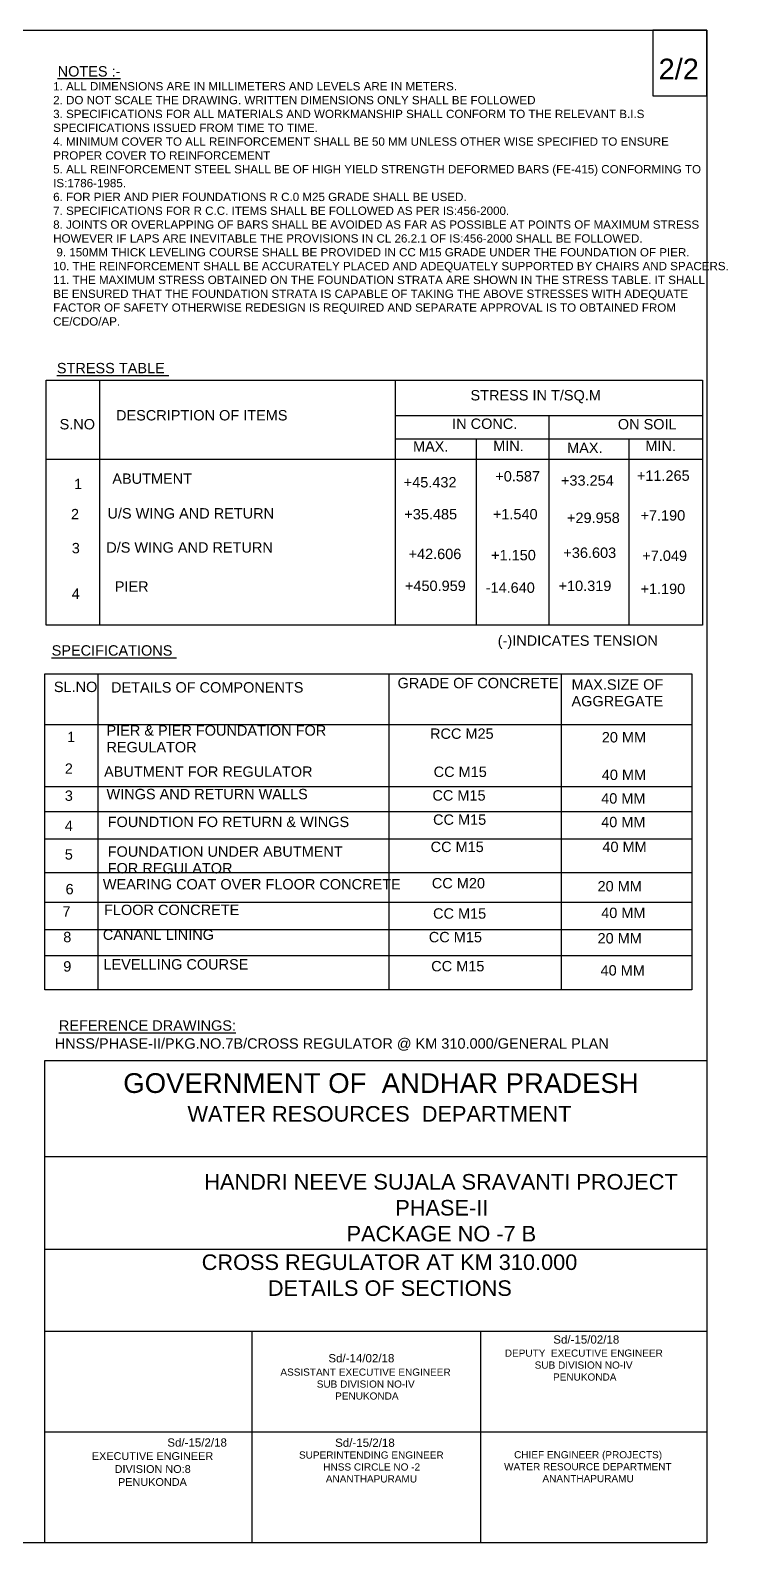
# Model space of a CAD drawing. Header units: millimetres. Extents: x 2282376 to 2969444, y 18293550 to 18626589.
# Drawn here: x 2663870 to 2798362, y 18334936 to 18626589 of the extents above; entities that cross this region are included whole.
import ezdxf

# ---------------------------------------------------------------- set-up
doc = ezdxf.new("R2010")
doc.units = ezdxf.units.MM
doc.header["$MEASUREMENT"] = 0
doc.layers.add('DRAWING', color=2, linetype='Continuous')
doc.layers.add('TEXT', color=7, linetype='Continuous')
doc.styles.add('1', font='arial.ttf', dxfattribs={"height": 250})
doc.styles.get("Standard").update_dxf_attribs({"font": 'arial.ttf', "height": 2000})

msp = doc.modelspace()

# ---------------------------------------------------------------- linework, layer by layer
at = {"layer": 'DRAWING', "color": 0}
for points in [[(2794343.7, 18334935.7), (2312014.2, 18334935.7), (2312014.2, 18626588.9), (2794343.7, 18626588.9)], [(2794343.7, 18626588.9), (2783893.6, 18626588.9), (2783893.6, 18613945.4), (2794343.7, 18613945.4)], [(2666944.3, 18559125.5), (2793509.2, 18559125.5), (2793509.2, 18511885.7), (2666944.3, 18511885.7)], [(2666681.4, 18502475.7), (2791468, 18502475.7), (2791468, 18441579.8), (2666681.4, 18441579.8)]]:
    msp.add_lwpolyline(points, close=True, dxfattribs=at)
for points in [[(2677220.2, 18559125.5), (2677220.2, 18511885.7)], [(2734251.5, 18559125.5), (2734251.5, 18511885.7)], [(2734251.5, 18552279.2), (2793509.2, 18552279.2)], [(2763880.3, 18552279.2), (2763880.3, 18511885.7)], [(2734251.5, 18547829.1), (2793509.2, 18547829.1)], [(2749836.6, 18547829.1), (2749836.6, 18511885.7)], [(2779294.2, 18547829.1), (2779294.2, 18511885.7)], [(2666944.3, 18543892.4), (2793509.2, 18543892.4)], [(2676887.8, 18502475.7), (2676887.8, 18441579.8)], [(2732984.4, 18502475.7), (2732984.4, 18441579.8)], [(2766262, 18502475.7), (2766262, 18441579.8)], [(2666681.4, 18492731.1), (2791468, 18492731.1)], [(2666681.4, 18480746.3), (2791468, 18480746.3)], [(2666681.4, 18475952.3), (2791468, 18475952.3)], [(2666681.4, 18470679), (2791468, 18470679)], [(2666681.4, 18464207.1), (2791468, 18464207.1)], [(2666681.4, 18458454.4), (2791468, 18458454.4)], [(2666681.4, 18453181), (2791468, 18453181)], [(2666681.4, 18448147.4), (2791468, 18448147.4)]]:
    msp.add_lwpolyline(points, dxfattribs=at)
at = {"layer": 'TEXT', "color": 0}
msp.add_lwpolyline([(2666697.3, 18427907.8), (2794343.7, 18427907.8), (2794343.7, 18334935.7), (2666697.3, 18334935.7)], close=True, dxfattribs=at)
for points in [[(2666697.3, 18409396.4), (2794343.7, 18409396.4)], [(2666697.3, 18391562.7), (2794343.7, 18391562.7)], [(2666697.3, 18375761.7), (2794343.7, 18375761.7)], [(2706567.5, 18375761.7), (2706567.5, 18334935.7)], [(2750768.9, 18334935.7), (2750768.9, 18375761.7)], [(2666697.3, 18356296.2), (2794343.7, 18356296.2)]]:
    msp.add_lwpolyline(points, dxfattribs=at)

# ---------------------------------------------------------------- texts
at = {"layer": 'DRAWING', "color": 0}
for s, height, p in [('%%UNOTES :-', 2000, (2669151.8, 18617667.1)), ('2/2', 4000, (2785032.5, 18617109.4)), ('%%USTRESS TABLE ', 2000, (2669002.3, 18560445.3)), ('STRESS IN T/SQ.M', 2000, (2748758.3, 18555208.8)), ('DESCRIPTION OF ITEMS ', 2000, (2680409.5, 18551347.5)), ('S.NO ', 2000, (2669526.8, 18549623.3)), ('IN CONC.', 2000, (2745218.4, 18549715.9)), ('ON SOIL', 2000, (2777170.9, 18549622.9)), ('MAX.', 2000, (2737672.7, 18545340.3)), ('MIN.', 2000, (2753136.6, 18545433.4)), ('MAX.', 2000, (2767389.5, 18545061)), ('MIN.', 2000, (2782480.8, 18545433.4)), ('ABUTMENT ', 2000, (2679696.2, 18539126.7)), ('+45.432', 2000, (2735886.6, 18538425.4)), ('+0.587', 2000, (2753543.3, 18539586.3)), ('+33.254', 2000, (2766205, 18538773.7)), ('+11.265', 2000, (2780841.5, 18539702.4)), ('1', 2000, (2672322, 18538097.2)), ('2', 2000, (2671725.8, 18532287.9)), ('U/S WING AND RETURN ', 2000, (2678756.2, 18532433.5)), ('+35.485', 2000, (2736002.7, 18532272.6)), ('+1.540', 2000, (2753078.6, 18532272.6)), ('+29.958', 2000, (2767366.7, 18531576.1)), ('+7.190', 2000, (2781538.5, 18532040.4)), ('3', 2000, (2671874.9, 18525733.8)), ('D/S WING AND RETURN ', 2000, (2678521.2, 18525857.7)), ('+42.606', 2000, (2736815.9, 18524610.6)), ('+1.150', 2000, (2752730.2, 18524378.4)), ('+36.603', 2000, (2766669.7, 18524842.8)), ('+7.049', 2000, (2781887, 18524262.4)), ('PIER ', 2000, (2680169.5, 18518323.3)), ('+450.959', 2000, (2736118.9, 18518457.8)), ('-14.640', 2000, (2751684.7, 18518109.6)), ('+10.319', 2000, (2765740.4, 18518457.8)), ('4', 2000, (2671874.9, 18516945.3)), ('+1.190', 2000, (2781538.5, 18517877.4)), ('(-)INDICATES TENSION ', 2000, (2754007.9, 18507893.6)), ('%%USPECIFICATIONS ', 2000, (2667998.7, 18505999.6)), ('SL.NO', 2000, (2668426.6, 18498970.7)), ('DETAILS OF COMPONENTS ', 2000, (2679449, 18498878.2)), ('GRADE OF CONCRETE', 2000, (2734702.4, 18499709.9)), ('MAX.SIZE OF ', 2000, (2768232.7, 18499432.2)), ('AGGREGATE', 2000, (2768232.7, 18496219.4)), ('1', 2000, (2670979.7, 18489316.4)), ('PIER & PIER FOUNDATION FOR', 2000, (2678571.5, 18490566.8)), ('RCC M25', 2000, (2740955.7, 18489954)), ('20 MM', 2000, (2774076.3, 18489257)), ('REGULATOR  ', 2000, (2678571.5, 18487353.9)), ('2', 2000, (2670532.6, 18483209.1)), ('ABUTMENT FOR REGULATOR ', 2000, (2678104.2, 18482627.4)), ('CC M15', 2000, (2741656.6, 18482598.4)), ('40 MM', 2000, (2774076.3, 18482018.2)), ('3', 2000, (2670532.6, 18477995.6)), ('WINGS AND RETURN WALLS ', 2000, (2678571.5, 18478307.4)), ('CC M15', 2000, (2741423, 18478044.9)), ('40 MM', 2000, (2773959.5, 18477464.7)), ('4', 2000, (2670532.6, 18472186.3)), ('FOUNDTION FO RETURN & WINGS ', 2000, (2678805.2, 18472936.6)), ('CC M15', 2000, (2741539.8, 18473374.7)), ('40 MM', 2000, (2773959.5, 18472911.2)), ('5', 2000, (2670532.6, 18466674.9)), ('FOUNDATION UNDER ABUTMENT ', 2000, (2678805.2, 18467215.6)), ('CC M15', 2000, (2741072.5, 18468120.6)), ('40 MM', 2000, (2774193.1, 18468124.2)), ('FOR REGULATOR ', 2000, (2678805.2, 18464002.8)), ('6', 2000, (2670681.6, 18459971.8)), ('WEARING COAT OVER FLOOR CONCRETE ', 2000, (2677870.6, 18460910.8)), ('CC M20', 2000, (2741306.2, 18461115.3)), ('20 MM', 2000, (2773258.5, 18460535.1)), ('7', 2000, (2670085.4, 18455652)), ('FLOOR CONCRETE ', 2000, (2678102, 18455978)), ('CC M15', 2000, (2741539.8, 18455277.5)), ('40 MM', 2000, (2773959.5, 18455397.8)), ('CANANL LINING ', 2000, (2677868.3, 18451191.1)), ('8', 2000, (2670234.5, 18450736.5)), ('CC M15', 2000, (2740722, 18450724)), ('20 MM', 2000, (2773258.5, 18450494.1)), ('9', 2000, (2670234.5, 18445076.1)), ('LEVELLING COURSE ', 2000, (2677985.2, 18445470)), ('CC M15', 2000, (2741189.3, 18445119.8)), ('40 MM', 2000, (2773842.6, 18444306)), ('%%UREFERENCE DRAWINGS:', 2000, (2669393.4, 18433673.2)), ('HNSS/PHASE-II/PKG.NO.7B/CROSS REGULATOR @ KM 310.000/GENERAL PLAN ', 2000, (2668584.9, 18430210.3))]:
    msp.add_text(s, height=height, dxfattribs=at).set_placement(p)
at = {"layer": 'DRAWING', "color": 0, "attachment_point": 1}
for s, insert, char_height, width in [('1. ALL DIMENSIONS ARE IN MILLIMETERS AND LEVELS ARE IN METERS. \\P2. DO NOT SCALE THE DRAWING. WRITTEN DIMENSIONS ONLY SHALL BE FOLLOWED \\P3. SPECIFICATIONS FOR ALL MATERIALS AND WORKMANSHIP SHALL CONFORM TO THE RELEVANT B.I.S SPECIFICATIONS ISSUED FROM TIME TO TIME. \\P4. MINIMUM COVER TO ALL REINFORCEMENT SHALL BE 50 MM UNLESS OTHER WISE SPECIFIED TO ENSURE PROPER COVER TO REINFORCEMENT \\P5. ALL REINFORCEMENT STEEL SHALL BE OF HIGH YIELD STRENGTH DEFORMED BARS (FE-415) CONFORMING TO IS:1786-1985. \\P6. FOR PIER AND PIER FOUNDATIONS R C.0 M25 GRADE SHALL BE USED. \\P7. SPECIFICATIONS FOR R C.C. ITEMS SHALL BE FOLLOWED AS PER IS:456-2000. \\P8. JOINTS OR OVERLAPPING OF BARS SHALL BE AVOIDED AS FAR AS POSSIBLE AT POINTS OF MAXIMUM STRESS HOWEVER IF LAPS ARE INEVITABLE THE PROVISIONS IN CL 26.2.1 OF IS:456-2000 SHALL BE FOLLOWED.\\P 9. 150MM THICK LEVELING COURSE SHALL BE PROVIDED IN CC M15 GRADE UNDER THE FOUNDATION OF PIER. \\P10. THE REINFORCEMENT SHALL BE ACCURATELY PLACED AND ADEQUATELY SUPPORTED BY CHAIRS AND SPACERS.\\P11. THE MAXIMUM STRESS OBTAINED ON THE FOUNDATION STRATA ARE SHOWN IN THE STRESS TABLE. IT SHALL BE ENSURED THAT THE FOUNDATION STRATA IS CAPABLE OF TAKING THE ABOVE STRESSES WITH ADEQUATE FACTOR OF SAFETY OTHERWISE REDESIGN IS REQUIRED AND SEPARATE APPROVAL IS TO OBTAINED FROM CE/CDO/AP. ', (2668290.5, 18616587.7), 1600, 125300.758), ('\\pi580.3;EXECUTIVE ENGINEER \\P\\pi4977.5;DIVISION NO:8\\P\\pi5628.7;PENUKONDA', (2675163.6, 18352400.7), 1500, 24372.749)]:
    msp.add_mtext(s, dxfattribs=dict(at, insert=insert, char_height=char_height, width=width))
at = {"layer": 'TEXT', "color": 0}
for s, p in [('Sd/-15/02/18', (2764718.9, 18373331.5)), ('Sd/-14/02/18', (2721352.8, 18369723.5)), ('Sd/-15/2/18', (2690299.5, 18353466.7)), ('Sd/-15/2/18', (2722660, 18353430.5))]:
    msp.add_text(s, height=1591.203, dxfattribs=at).set_placement(p)
at = {"layer": 'TEXT', "color": 0, "attachment_point": 1, "style": '1'}
for s, insert, char_height, width in [('\\pi13361;{\\H0.9817x;GOVERNMENT OF  ANDHAR PRADESH } \\P\\pi25750;{\\H0.77502x;WATER RESOURCES  DEPARTMENT }', (2668442.3, 18425472.6), 3870.85, 125410.037), ('\\pi839.38;HANDRI NEEVE SUJALA SRAVANTI PROJECT \\P\\pi37658;PHASE-II \\P\\pi28265;PACKAGE NO -7 B', (2696596.2, 18406035), 3000, 92548.482), ('\\pi704.22;CROSS REGULATOR AT KM 310.000 \\P\\pi13468;DETAILS OF SECTIONS ', (2696225.4, 18390536.4), 3000, 73432.999)]:
    msp.add_mtext(s, dxfattribs=dict(at, insert=insert, char_height=char_height, width=width))
at = {"layer": 'TEXT', "color": 0, "char_height": 1382.447, "attachment_point": 1}
for s, insert, width in [('\\pi4043;DEPUTY  EXECUTIVE ENGINEER         \\P\\pi9802.5;SUB DIVISION NO-IV\\P\\pi12808; PENUKONDA ', (2751329.1, 18372194.5), 38389.578), ('\\pi2787.9;ASSISTANT EXECUTIVE ENGINEER         \\P\\pi9802.5;SUB DIVISION NO-IV\\P\\pi12808; PENUKONDA ', (2709310.2, 18368532.5), 38389.578), ('\\pi323.92;SUPERINTENDING ENGINEER  \\P\\pi5010.2;HNSS CIRCLE NO -2 \\P\\pi5497.3;ANANTHAPURAMU ', (2715365.4, 18352546.7), 28436.342), ('\\pi2228.8;CHIEF ENGINEER (PROJECTS) \\P\\pi299.4;WATER RESOURCE DEPARTMENT  \\P\\pi7695.9;ANANTHAPURAMU', (2754937.4, 18352600.2), 32833.578)]:
    msp.add_mtext(s, dxfattribs=dict(at, insert=insert, width=width))

doc.saveas('drawing.dxf')
